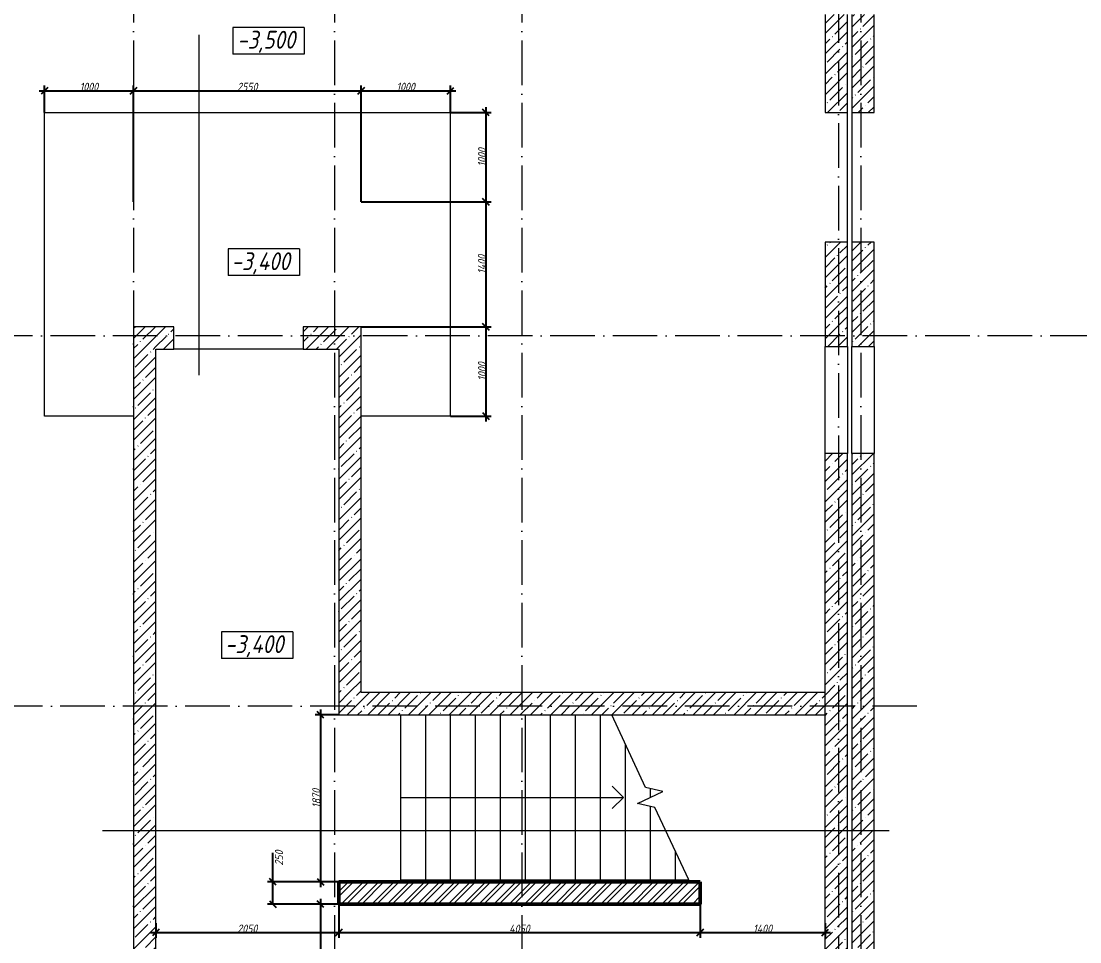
# Model space of a CAD drawing. Header units: millimetres. Extents: x -12989 to 629078, y -109036 to 555275.
# Drawn here: x 579079 to 590944, y 484416 to 494734 of the extents above; entities that cross this region are included whole.
import ezdxf

# ---------------------------------------------------------------- set-up
doc = ezdxf.new("R2010")
doc.units = ezdxf.units.MM
doc.linetypes.add('50_200_ШТРИХ_1Т_ш5_п1_п1_', pattern=[700, 500, -100, 0, -100])
for name, color, linetype, lineweight in [('A-____-____-DIMS', 7, 'Continuous', 9), ('A-DETL-GENF-OTLN-2', 7, 'Continuous', 5), ('A-FLOR-____-OTLN', 7, 'Continuous', 9), ('A-WALL-____-MCUT-1', 7, 'Continuous', 9), ('A-WALL-____-MCUT-2', 7, 'Continuous', 50), ('A-WALL-____-OTLN', 7, 'Continuous', 9), ('A-WALL-____-PATT-1', 7, 'Continuous', 9), ('G-____-____-DIMS', 7, 'Continuous', 9), ('S-GRID-____-OTLN-1', 7, '50_200_ШТРИХ_1Т_ш5_п1_п1_', 9), ('S-STRS-____-MBND', 7, 'Continuous', 9), ('S-STRS-____-OTLN-1', 7, 'Continuous', 9)]:
    doc.layers.add(name, color=color, linetype=linetype, lineweight=lineweight)
doc.layers.add('A-DETL-GENF-OTLN-3', color=9, linetype='Continuous', lineweight=9, true_color=0x808080)
doc.layers.add('A-WALL-____-PATT-2', color=7, linetype='Continuous', lineweight=9, true_color=0x787878)
doc.styles.add('ISOCPEUR_I_2', font='isocpeui.ttf', dxfattribs={"width": 0.85, "height": 2.3})
doc.styles.add('ISOCPEUR_I_7', font='isocpeui.ttf', dxfattribs={"width": 0.9, "height": 90})
doc.dimstyles.new('ISO-1_8_0_9К_СРЕДНИЙ_Кладочные', dxfattribs={"dimscale": 304.8, "dimtxt": 89.638306, "dimasz": 0.246063, "dimexe": 0.19685, "dimexo": 0, "dimgap": 0, "dimtad": 1, "dimdec": 3, "dimrnd": 0.001, "dimdsep": 46, "dimtxsty": 'ISOCPEUR_I_7', "dimblk1": 'OBLIQUE', "dimblk2": 'OBLIQUE', "dimsah": 1, "dimcen": 0.09, "dimdle": 0.19685, "dimazin": 0, "dimtfac": 1, "dimtdec": 4, "dimtix": 1, "dimtmove": 2, "dimatfit": 3, "dimfxl": 1, "dimtvp": 1, "dimtolj": 1, "dimtzin": 0, "dimarcsym": 2})
doc.dimstyles.new('ISO-1_8_0_9К_СРЕДНИЙ_Кладочные_1', dxfattribs={"dimscale": 304.8, "dimtxt": 89.638306, "dimasz": 0.246063, "dimexe": 0.19685, "dimexo": 0, "dimgap": 0, "dimtad": 1, "dimdec": 3, "dimrnd": 0.001, "dimdsep": 46, "dimtxsty": 'ISOCPEUR_I_7', "dimblk1": 'OBLIQUE', "dimblk2": 'OBLIQUE', "dimsah": 1, "dimcen": 0.09, "dimdle": 0.19685, "dimazin": 0, "dimtfac": 1, "dimtdec": 4, "dimtix": 1, "dimtmove": 0, "dimatfit": 3, "dimfxl": 1, "dimtvp": 1, "dimtolj": 1, "dimtzin": 0, "dimarcsym": 2})
pattern_1 = [(45, (513638.8, 428127.92), (-114.04925, 114.04925), []), (45, (513752.85, 428127.92), (-114.04925, 114.04925), [201.612, -40.322, 3.353, -36.97])]

# ---------------------------------------------------------------- blocks, each defined once
blk = doc.blocks.new('DET_L_Имитация разреза_ISO2-5 - Вправо-35541910-АР1_Кладочный план подвала в осях 1-64_Ю-ЯЯ')
at = {"layer": 'A-DETL-GENF-OTLN-3'}
blk.add_line((143, 0), (3957, 0), dxfattribs=at)
blk = doc.blocks.new('DET_L_Имитация разреза_ISO2-5 - Низ-28995336-АР1_Кладочный план подвала в осях 1-64_Ю-ЯЯ')
at = {"layer": 'A-DETL-GENF-OTLN-3'}
blk.add_line((143, 0), (8957, 0), dxfattribs=at)
blk = doc.blocks.new('Высотные отметки - 9_5х3_5_h_-17668430-АР1_Кладочный план подвала в осях 1-64_Ю-ЯЯ')
at = {"layer": 'G-____-____-DIMS'}
for p, q in [((-4, 3), (-4, 0)), ((4, 3), (-4, 3)), ((4, 3), (4, 0)), ((4, 0), (-4, 0))]:
    blk.add_line(p, q, dxfattribs=at)
blk = doc.blocks.new('_Oblique')
at = {"color": 0, "linetype": 'ByBlock', "lineweight": -2}
blk.add_line((-0.5, -0.5), (0.5, 0.5), dxfattribs=at)
blk = doc.blocks.new('*D6623')
at = {"layer": 'A-____-____-DIMS', "color": 0, "lineweight": -2, "transparency": 16777216}
for p, q in [((583889, 493709), (584348, 493709)), ((584288, 493769), (584288, 492649)), ((582889, 492709), (584348, 492709))]:
    blk.add_line(p, q, dxfattribs=at)
at = {"layer": 'Defpoints', "color": 0, "transparency": 16777216}
for p in [(583889, 493709), (582889, 492709), (584288, 492709)]:
    blk.add_point(p, dxfattribs=at)
at = {"layer": 'A-____-____-DIMS', "color": 0, "lineweight": -2, "transparency": 16777216, "xscale": 75, "yscale": 75, "zscale": 75}
for p, rotation in [((584288, 493709), 90), ((584288, 492709), 270)]:
    blk.add_blockref('_Oblique', p, dxfattribs=dict(at, rotation=rotation))
at = {"layer": 'A-____-____-DIMS', "color": 0, "transparency": 16777216, "insert": (584243, 493209), "char_height": 90, "width": 504.73, "attachment_point": 5, "rotation": 90, "style": 'ISOCPEUR_I_7'}
blk.add_mtext('\\A1;1000', dxfattribs=at)
blk = doc.blocks.new('*D6624')
at = {"layer": 'A-____-____-DIMS', "color": 0, "lineweight": -2, "transparency": 16777216}
for p, q in [((584288, 492769), (584288, 491249)), ((582889, 492709), (584348, 492709)), ((582889, 491309), (584348, 491309))]:
    blk.add_line(p, q, dxfattribs=at)
at = {"layer": 'Defpoints', "color": 0, "transparency": 16777216}
for p in [(582889, 492709), (582889, 491309), (584288, 491309)]:
    blk.add_point(p, dxfattribs=at)
at = {"layer": 'A-____-____-DIMS', "color": 0, "lineweight": -2, "transparency": 16777216, "xscale": 75, "yscale": 75, "zscale": 75}
for p, rotation in [((584288, 492709), 90), ((584288, 491309), 270)]:
    blk.add_blockref('_Oblique', p, dxfattribs=dict(at, rotation=rotation))
at = {"layer": 'A-____-____-DIMS', "color": 0, "transparency": 16777216, "insert": (584243, 492009), "char_height": 90, "width": 521.28, "attachment_point": 5, "rotation": 90, "style": 'ISOCPEUR_I_7'}
blk.add_mtext('\\A1;1400', dxfattribs=at)
blk = doc.blocks.new('*D6625')
at = {"layer": 'A-____-____-DIMS', "color": 0, "lineweight": -2, "transparency": 16777216}
for p, q in [((584288, 491369), (584288, 490249)), ((582889, 491309), (584348, 491309)), ((583889, 490309), (584348, 490309))]:
    blk.add_line(p, q, dxfattribs=at)
at = {"layer": 'Defpoints', "color": 0, "transparency": 16777216}
for p in [(582889, 491309), (583889, 490309), (584288, 490309)]:
    blk.add_point(p, dxfattribs=at)
at = {"layer": 'A-____-____-DIMS', "color": 0, "lineweight": -2, "transparency": 16777216, "xscale": 75, "yscale": 75, "zscale": 75}
for p, rotation in [((584288, 491309), 90), ((584288, 490309), 270)]:
    blk.add_blockref('_Oblique', p, dxfattribs=dict(at, rotation=rotation))
at = {"layer": 'A-____-____-DIMS', "color": 0, "transparency": 16777216, "insert": (584243, 490809), "char_height": 90, "width": 504.73, "attachment_point": 5, "rotation": 90, "style": 'ISOCPEUR_I_7'}
blk.add_mtext('\\A1;1000', dxfattribs=at)
blk = doc.blocks.new('*D6626')
at = {"layer": 'A-____-____-DIMS', "color": 0, "lineweight": -2, "transparency": 16777216}
for p, q in [((579279, 493954), (580399, 493954)), ((579339, 493709), (579339, 494014)), ((580339, 492709), (580339, 494014))]:
    blk.add_line(p, q, dxfattribs=at)
at = {"layer": 'Defpoints', "color": 0, "transparency": 16777216}
for p in [(580339, 493954), (579339, 493709), (580339, 492709)]:
    blk.add_point(p, dxfattribs=at)
at = {"layer": 'A-____-____-DIMS', "color": 0, "lineweight": -2, "transparency": 16777216, "xscale": 75, "yscale": 75, "zscale": 75, "rotation": 180}
blk.add_blockref('_Oblique', (579339, 493954), dxfattribs=at)
at = {"layer": 'A-____-____-DIMS', "color": 0, "lineweight": -2, "transparency": 16777216, "xscale": 75, "yscale": 75, "zscale": 75}
blk.add_blockref('_Oblique', (580339, 493954), dxfattribs=at)
at = {"layer": 'A-____-____-DIMS', "color": 0, "transparency": 16777216, "insert": (579839, 493999), "char_height": 90, "width": 504.73, "attachment_point": 5, "style": 'ISOCPEUR_I_7'}
blk.add_mtext('\\A1;1000', dxfattribs=at)
blk = doc.blocks.new('*D6627')
at = {"layer": 'A-____-____-DIMS', "color": 0, "lineweight": -2, "transparency": 16777216}
for p, q in [((580279, 493954), (582949, 493954)), ((580339, 492709), (580339, 494014)), ((582889, 492709), (582889, 494014))]:
    blk.add_line(p, q, dxfattribs=at)
at = {"layer": 'Defpoints', "color": 0, "transparency": 16777216}
for p in [(582889, 493954), (580339, 492709), (582889, 492709)]:
    blk.add_point(p, dxfattribs=at)
at = {"layer": 'A-____-____-DIMS', "color": 0, "lineweight": -2, "transparency": 16777216, "xscale": 75, "yscale": 75, "zscale": 75, "rotation": 180}
blk.add_blockref('_Oblique', (580339, 493954), dxfattribs=at)
at = {"layer": 'A-____-____-DIMS', "color": 0, "lineweight": -2, "transparency": 16777216, "xscale": 75, "yscale": 75, "zscale": 75}
blk.add_blockref('_Oblique', (582889, 493954), dxfattribs=at)
at = {"layer": 'A-____-____-DIMS', "color": 0, "transparency": 16777216, "insert": (581614, 493999), "char_height": 90, "width": 546.1, "attachment_point": 5, "style": 'ISOCPEUR_I_7'}
blk.add_mtext('\\A1;2550', dxfattribs=at)
blk = doc.blocks.new('*D6628')
at = {"layer": 'A-____-____-DIMS', "color": 0, "lineweight": -2, "transparency": 16777216}
for p, q in [((582829, 493954), (583949, 493954)), ((582889, 492709), (582889, 494014)), ((583889, 493709), (583889, 494014))]:
    blk.add_line(p, q, dxfattribs=at)
at = {"layer": 'Defpoints', "color": 0, "transparency": 16777216}
for p in [(583889, 493954), (583889, 493709), (582889, 492709)]:
    blk.add_point(p, dxfattribs=at)
at = {"layer": 'A-____-____-DIMS', "color": 0, "lineweight": -2, "transparency": 16777216, "xscale": 75, "yscale": 75, "zscale": 75, "rotation": 180}
blk.add_blockref('_Oblique', (582889, 493954), dxfattribs=at)
at = {"layer": 'A-____-____-DIMS', "color": 0, "lineweight": -2, "transparency": 16777216, "xscale": 75, "yscale": 75, "zscale": 75}
blk.add_blockref('_Oblique', (583889, 493954), dxfattribs=at)
at = {"layer": 'A-____-____-DIMS', "color": 0, "transparency": 16777216, "insert": (583389, 493999), "char_height": 90, "width": 504.73, "attachment_point": 5, "style": 'ISOCPEUR_I_7'}
blk.add_mtext('\\A1;1000', dxfattribs=at)
blk = doc.blocks.new('*D6687')
at = {"layer": 'A-____-____-DIMS', "color": 0, "lineweight": -2, "transparency": 16777216}
for p, q in [((582639, 484839), (582639, 484459)), ((580589, 484625), (580589, 484459)), ((580529, 484519), (582699, 484519))]:
    blk.add_line(p, q, dxfattribs=at)
at = {"layer": 'Defpoints', "color": 0, "transparency": 16777216}
for p in [(582639, 484839), (580589, 484625), (582639, 484519)]:
    blk.add_point(p, dxfattribs=at)
at = {"layer": 'A-____-____-DIMS', "color": 0, "lineweight": -2, "transparency": 16777216, "xscale": 75, "yscale": 75, "zscale": 75, "rotation": 180}
blk.add_blockref('_Oblique', (580589, 484519), dxfattribs=at)
at = {"layer": 'A-____-____-DIMS', "color": 0, "lineweight": -2, "transparency": 16777216, "xscale": 75, "yscale": 75, "zscale": 75}
blk.add_blockref('_Oblique', (582639, 484519), dxfattribs=at)
at = {"layer": 'A-____-____-DIMS', "color": 0, "transparency": 16777216, "insert": (581614, 484564), "char_height": 90, "width": 546.1, "attachment_point": 5, "style": 'ISOCPEUR_I_7'}
blk.add_mtext('\\A1;2050', dxfattribs=at)
blk = doc.blocks.new('*D6688')
at = {"layer": 'A-____-____-DIMS', "color": 0, "lineweight": -2, "transparency": 16777216}
for p, q in [((582639, 484839), (582639, 484459)), ((586689, 484839), (586689, 484459)), ((582579, 484519), (586749, 484519))]:
    blk.add_line(p, q, dxfattribs=at)
at = {"layer": 'Defpoints', "color": 0, "transparency": 16777216}
for p in [(582639, 484839), (586689, 484839), (586689, 484519)]:
    blk.add_point(p, dxfattribs=at)
at = {"layer": 'A-____-____-DIMS', "color": 0, "lineweight": -2, "transparency": 16777216, "xscale": 75, "yscale": 75, "zscale": 75, "rotation": 180}
blk.add_blockref('_Oblique', (582639, 484519), dxfattribs=at)
at = {"layer": 'A-____-____-DIMS', "color": 0, "lineweight": -2, "transparency": 16777216, "xscale": 75, "yscale": 75, "zscale": 75}
blk.add_blockref('_Oblique', (586689, 484519), dxfattribs=at)
at = {"layer": 'A-____-____-DIMS', "color": 0, "transparency": 16777216, "insert": (584664, 484564), "char_height": 90, "width": 562.65, "attachment_point": 5, "style": 'ISOCPEUR_I_7'}
blk.add_mtext('\\A1;4050', dxfattribs=at)
blk = doc.blocks.new('*D6689')
at = {"layer": 'A-____-____-DIMS', "color": 0, "lineweight": -2, "transparency": 16777216}
for p, q in [((586689, 484839), (586689, 484459)), ((588089, 484625), (588089, 484459)), ((586629, 484519), (588149, 484519))]:
    blk.add_line(p, q, dxfattribs=at)
at = {"layer": 'Defpoints', "color": 0, "transparency": 16777216}
for p in [(586689, 484839), (588089, 484625), (588089, 484519)]:
    blk.add_point(p, dxfattribs=at)
at = {"layer": 'A-____-____-DIMS', "color": 0, "lineweight": -2, "transparency": 16777216, "xscale": 75, "yscale": 75, "zscale": 75, "rotation": 180}
blk.add_blockref('_Oblique', (586689, 484519), dxfattribs=at)
at = {"layer": 'A-____-____-DIMS', "color": 0, "lineweight": -2, "transparency": 16777216, "xscale": 75, "yscale": 75, "zscale": 75}
blk.add_blockref('_Oblique', (588089, 484519), dxfattribs=at)
at = {"layer": 'A-____-____-DIMS', "color": 0, "transparency": 16777216, "insert": (587389, 484564), "char_height": 90, "width": 521.28, "attachment_point": 5, "style": 'ISOCPEUR_I_7'}
blk.add_mtext('\\A1;1400', dxfattribs=at)
blk = doc.blocks.new('*D6690')
at = {"layer": 'A-____-____-DIMS', "color": 0, "lineweight": -2, "transparency": 16777216}
for p, q in [((582639, 486959), (582373, 486959)), ((582433, 487019), (582433, 485029)), ((582639, 485089), (582373, 485089))]:
    blk.add_line(p, q, dxfattribs=at)
at = {"layer": 'Defpoints', "color": 0, "transparency": 16777216}
for p in [(582639, 486959), (582433, 485089), (582639, 485089)]:
    blk.add_point(p, dxfattribs=at)
at = {"layer": 'A-____-____-DIMS', "color": 0, "lineweight": -2, "transparency": 16777216, "xscale": 75, "yscale": 75, "zscale": 75}
for p, rotation in [((582433, 486959), 90), ((582433, 485089), 270)]:
    blk.add_blockref('_Oblique', p, dxfattribs=dict(at, rotation=rotation))
at = {"layer": 'A-____-____-DIMS', "color": 0, "transparency": 16777216, "insert": (582387, 486024), "char_height": 90, "width": 504.73, "attachment_point": 5, "rotation": 90, "style": 'ISOCPEUR_I_7'}
blk.add_mtext('\\A1;1870', dxfattribs=at)
blk = doc.blocks.new('*D6691')
at = {"layer": 'A-____-____-DIMS', "color": 0, "lineweight": -2, "transparency": 16777216}
for p, q in [((581898, 485089), (581898, 485415)), ((581898, 484839), (581898, 485149)), ((582639, 485089), (581838, 485089)), ((582639, 484839), (581838, 484839))]:
    blk.add_line(p, q, dxfattribs=at)
at = {"layer": 'Defpoints', "color": 0, "transparency": 16777216}
for p in [(582639, 485089), (581898, 484839), (582639, 484839)]:
    blk.add_point(p, dxfattribs=at)
at = {"layer": 'A-____-____-DIMS', "color": 0, "lineweight": -2, "transparency": 16777216, "xscale": 75, "yscale": 75, "zscale": 75}
for p, rotation in [((581898, 485089), 90), ((581898, 484839), 270)]:
    blk.add_blockref('_Oblique', p, dxfattribs=dict(at, rotation=rotation))
at = {"layer": 'A-____-____-DIMS', "color": 0, "transparency": 16777216, "insert": (581924, 485271), "char_height": 90, "width": 409.58, "attachment_point": 1, "rotation": 90, "line_spacing_factor": 1.149209, "style": 'ISOCPEUR_I_7'}
blk.add_mtext('\\A1;250', dxfattribs=at)
blk = doc.blocks.new('*D6692')
at = {"layer": 'A-____-____-DIMS', "color": 0, "lineweight": -2, "transparency": 16777216}
for p, q in [((582639, 484839), (582373, 484839)), ((582433, 484899), (582433, 483499)), ((582539, 483559), (582373, 483559))]:
    blk.add_line(p, q, dxfattribs=at)
at = {"layer": 'Defpoints', "color": 0, "transparency": 16777216}
for p in [(582639, 484839), (582433, 483559), (582539, 483559)]:
    blk.add_point(p, dxfattribs=at)
at = {"layer": 'A-____-____-DIMS', "color": 0, "lineweight": -2, "transparency": 16777216, "xscale": 75, "yscale": 75, "zscale": 75}
for p, rotation in [((582433, 484839), 90), ((582433, 483559), 270)]:
    blk.add_blockref('_Oblique', p, dxfattribs=dict(at, rotation=rotation))
at = {"layer": 'A-____-____-DIMS', "color": 0, "transparency": 16777216, "insert": (582388, 484199), "char_height": 90, "width": 504.73, "attachment_point": 5, "rotation": 90, "style": 'ISOCPEUR_I_7'}
blk.add_mtext('\\A1;1280', dxfattribs=at)

msp = doc.modelspace()

# ---------------------------------------------------------------- hatches: boundary and pattern name
at = {"layer": 'A-WALL-____-PATT-1'}
h = msp.add_hatch(dxfattribs=at)
h.set_pattern_fill('FP_1', color=256, style=0, pattern_type=2)
h.set_pattern_definition(pattern_1)
h.paths.add_polyline_path([(588338.8036, 483308.9591), (588338.8036, 489888.9591), (588088.8036, 489888.9591), (588088.8036, 483308.9591)], flags=0)
h.paths.add_polyline_path([(588088.8036, 491088.9591), (588338.8036, 491088.9591), (588338.8036, 492258.9591), (588088.8036, 492258.9591), (588088.8036, 492233.9591)], flags=0)
h.paths.add_polyline_path([(588338.8036, 493708.9591), (588338.8036, 494808.9591), (588088.8036, 494808.9591), (588088.8036, 493708.9591)], flags=0)
h = msp.add_hatch(dxfattribs=at)
h.set_pattern_fill('FP_1', color=256, style=0, pattern_type=2)
h.set_pattern_definition(pattern_1)
h.paths.add_polyline_path([(588638.8036, 483258.9591), (588638.8036, 489888.9591), (588388.8036, 489888.9591), (588388.8036, 483258.9591)], flags=0)
h.paths.add_polyline_path([(588388.8036, 491088.9591), (588638.8036, 491088.9591), (588638.8036, 492258.9591), (588388.8036, 492258.9591), (588388.8036, 492233.9591)], flags=0)
h.paths.add_polyline_path([(588638.8036, 493708.9591), (588638.8036, 494808.9591), (588388.8036, 494808.9591), (588388.8036, 493708.9591)], flags=0)
h = msp.add_hatch(dxfattribs=at)
h.set_pattern_fill('FP_1', color=256, style=0, pattern_type=2)
h.set_pattern_definition(pattern_1)
h.paths.add_polyline_path([(580338.8036, 483808.9591), (580588.8036, 483808.9591), (580588.8036, 491308.9591), (580338.8036, 491308.9591), (580338.8036, 488581.1226)], flags=0)
h = msp.add_hatch(dxfattribs=at)
h.set_pattern_fill('FP_1', color=256, style=0, pattern_type=2)
h.set_pattern_definition(pattern_1)
h.paths.add_polyline_path([(582238.8036, 491058.9591), (582638.8036, 491058.9591), (582638.8036, 491308.9591), (582238.8036, 491308.9591)], flags=0)
h.paths.add_polyline_path([(580788.8036, 491058.9591), (580788.8036, 491308.9591), (580588.8036, 491308.9591), (580588.8036, 491058.9591)], flags=0)
h = msp.add_hatch(dxfattribs=at)
h.set_pattern_fill('FP_1', color=256, style=0, pattern_type=2)
h.set_pattern_definition(pattern_1)
h.paths.add_polyline_path([(582638.8036, 487208.9591), (582888.8036, 487208.9591), (582888.8036, 491308.9591), (582638.8036, 491308.9591), (582638.8036, 488581.1226)], flags=0)
h = msp.add_hatch(dxfattribs=at)
h.set_pattern_fill('FP_1', color=256, style=0, pattern_type=2)
h.set_pattern_definition(pattern_1)
h.paths.add_polyline_path([(588088.8036, 486958.9591), (588088.8036, 487208.9591), (582638.8036, 487208.9591), (582638.8036, 486958.9591), (587858.3242, 486958.9591)], flags=0)
at = {"layer": 'A-WALL-____-PATT-2'}
h = msp.add_hatch(dxfattribs=at)
h.set_pattern_fill('FP_53', color=256, style=0, pattern_type=2)
h.set_pattern_definition([(45, (513638.8, 428127.92), (-85.53659, 85.53659), []), (45, (513695.83, 428127.92), (-85.53659, 85.53659), [])])
h.paths.add_polyline_path([(582638.8036, 484838.9591), (586688.8036, 484838.9591), (586688.8036, 485088.9591), (582638.8036, 485088.9591)], flags=0)

# ---------------------------------------------------------------- linework, layer by layer
at = {"layer": 'A-FLOR-____-OTLN'}
for p, q in [((579338.8036, 493708.9591), (583888.8036, 493708.9591)), ((579338.8036, 490308.9591), (579338.8036, 493708.9591)), ((583888.8036, 493708.9591), (583888.8036, 490308.9591)), ((588338.8036, 492258.9591), (588338.8036, 493708.9591)), ((588388.8036, 493708.9591), (588388.8036, 492258.9591)), ((582238.8036, 491058.9591), (580788.8036, 491058.9591)), ((582238.8036, 491058.9591), (580788.8036, 491058.9591)), ((580338.8036, 490308.9591), (579338.8036, 490308.9591)), ((583888.8036, 490308.9591), (582888.8036, 490308.9591))]:
    msp.add_line(p, q, dxfattribs=at)
at = {"layer": 'A-WALL-____-MCUT-1'}
for p, q in [((588088.8036, 494808.9591), (588088.8036, 493708.9591)), ((588338.8036, 493708.9591), (588338.8036, 494808.9591)), ((588388.8036, 494808.9591), (588388.8036, 493708.9591)), ((588638.8036, 493708.9591), (588638.8036, 494808.9591)), ((588088.8036, 493708.9591), (588338.8036, 493708.9591)), ((588388.8036, 493708.9591), (588638.8036, 493708.9591)), ((588088.8036, 492258.9591), (588088.8036, 491088.9591)), ((588338.8036, 492258.9591), (588088.8036, 492258.9591)), ((588338.8036, 491088.9591), (588338.8036, 492258.9591)), ((588638.8036, 492258.9591), (588388.8036, 492258.9591)), ((588388.8036, 492258.9591), (588388.8036, 491088.9591)), ((588638.8036, 491088.9591), (588638.8036, 492258.9591)), ((580788.8036, 491308.9591), (580338.8036, 491308.9591)), ((580338.8036, 491308.9591), (580338.8036, 483808.9591)), ((580788.8036, 491058.9591), (580788.8036, 491308.9591)), ((582888.8036, 491308.9591), (582238.8036, 491308.9591)), ((582238.8036, 491308.9591), (582238.8036, 491058.9591)), ((582888.8036, 487208.9591), (582888.8036, 491308.9591)), ((588088.8036, 491088.9591), (588338.8036, 491088.9591)), ((588388.8036, 491088.9591), (588638.8036, 491088.9591)), ((580588.8036, 483808.9591), (580588.8036, 491058.9591)), ((580588.8036, 491058.9591), (580788.8036, 491058.9591)), ((582238.8036, 491058.9591), (582638.8036, 491058.9591)), ((582638.8036, 491058.9591), (582638.8036, 486958.9591)), ((588338.8036, 489888.9591), (588088.8036, 489888.9591)), ((588088.8036, 483308.9591), (588088.8036, 489888.9591)), ((588338.8036, 483308.9591), (588338.8036, 489888.9591)), ((588638.8036, 489888.9591), (588388.8036, 489888.9591)), ((588388.8036, 489888.9591), (588388.8036, 483258.9591)), ((588638.8036, 483258.9591), (588638.8036, 489888.9591)), ((588088.8036, 487208.9591), (582888.8036, 487208.9591)), ((588088.8036, 486958.9591), (588088.8036, 487208.9591)), ((582638.8036, 486958.9591), (588088.8036, 486958.9591))]:
    msp.add_line(p, q, dxfattribs=at)
at = {"layer": 'A-WALL-____-MCUT-2'}
for p, q in [((586688.8036, 485088.9591), (582638.8036, 485088.9591)), ((582638.8036, 485088.9591), (582638.8036, 484838.9591)), ((586688.8036, 484838.9591), (586688.8036, 485088.9591)), ((582638.8036, 484838.9591), (586688.8036, 484838.9591))]:
    msp.add_line(p, q, dxfattribs=at)
at = {"layer": 'A-WALL-____-OTLN'}
for p, q in [((588088.8036, 489888.9591), (588088.8036, 491088.9591)), ((588338.8036, 491088.9591), (588338.8036, 489888.9591)), ((588388.8036, 489888.9591), (588388.8036, 491088.9591)), ((588638.8036, 491088.9591), (588638.8036, 489888.9591))]:
    msp.add_line(p, q, dxfattribs=at)
at = {"layer": 'S-GRID-____-OTLN-1'}
for p, q in [((580338.8036, 519020.7686), (580338.8036, 481019.505)), ((582588.8036, 519020.7686), (582588.8036, 468222.3269)), ((584688.8036, 519020.7686), (584688.8036, 468222.3269)), ((588488.8036, 519020.7686), (588488.8036, 468222.3269)), ((588238.8036, 518792.9277), (588238.8036, 468541.1622)), ((617713.2102, 491208.9591), (508970.0334, 491208.9591)), ((589118.844, 487058.9591), (508970.0334, 487058.9591))]:
    msp.add_line(p, q, dxfattribs=at)
at = {"layer": 'S-STRS-____-MBND'}
for p, q in [((586075.9763, 486147.2476), (585697.469, 486958.9591)), ((585987.193, 485967.925), (586270.4141, 486099.9932)), ((586270.4141, 486099.9932), (586075.9763, 486147.2476)), ((586181.6308, 485920.6707), (585987.193, 485967.925)), ((586560.1381, 485108.9591), (586181.6308, 485920.6707))]:
    msp.add_line(p, q, dxfattribs=at)
at = {"layer": 'S-STRS-____-OTLN-1'}
for p, q in [((583328.8036, 486958.9591), (583328.8036, 485108.9591)), ((583328.8036, 486958.9591), (583328.8036, 485108.9591)), ((583608.8036, 486958.9591), (583608.8036, 485108.9591)), ((583608.8036, 486958.9591), (583608.8036, 485108.9591)), ((583888.8036, 486958.9591), (583888.8036, 485108.9591)), ((583888.8036, 486958.9591), (583888.8036, 485108.9591)), ((584168.8036, 486958.9591), (584168.8036, 485108.9591)), ((584168.8036, 486958.9591), (584168.8036, 485108.9591)), ((584448.8036, 486958.9591), (584448.8036, 485108.9591)), ((584448.8036, 486958.9591), (584448.8036, 485108.9591)), ((584728.8036, 486958.9591), (584728.8036, 485108.9591)), ((584728.8036, 486958.9591), (584728.8036, 485108.9591)), ((585008.8036, 486958.9591), (585008.8036, 485108.9591)), ((585008.8036, 486958.9591), (585008.8036, 485108.9591)), ((585288.8036, 486958.9591), (585288.8036, 485108.9591)), ((585288.8036, 486958.9591), (585288.8036, 485108.9591)), ((585568.8036, 486958.9591), (585568.8036, 485108.9591)), ((585568.8036, 486958.9591), (585568.8036, 485108.9591)), ((585848.8036, 486634.4211), (585848.8036, 485108.9591)), ((585848.8036, 486634.4211), (585848.8036, 485108.9591)), ((585828.8036, 486033.9591), (585703.8036, 486158.9591)), ((586128.8036, 486134.409), (586128.8036, 486033.9591)), ((586128.8036, 486134.409), (586128.8036, 486033.9591)), ((583328.8036, 486033.9591), (583608.8036, 486033.9591)), ((583608.8036, 486033.9591), (583888.8036, 486033.9591)), ((583888.8036, 486033.9591), (584168.8036, 486033.9591)), ((584168.8036, 486033.9591), (584448.8036, 486033.9591)), ((584448.8036, 486033.9591), (584728.8036, 486033.9591)), ((584728.8036, 486033.9591), (585008.8036, 486033.9591)), ((585008.8036, 486033.9591), (585288.8036, 486033.9591)), ((585288.8036, 486033.9591), (585568.8036, 486033.9591)), ((585568.8036, 486033.9591), (585828.8036, 486033.9591)), ((585828.8036, 486033.9591), (585703.8036, 485908.9591)), ((586128.8036, 485933.5093), (586128.8036, 485108.9591)), ((586128.8036, 485933.5093), (586128.8036, 485108.9591)), ((586408.8036, 485433.4972), (586408.8036, 485108.9591)), ((586408.8036, 485433.4972), (586408.8036, 485108.9591)), ((583328.8036, 485108.9591), (583608.8036, 485108.9591)), ((583608.8036, 485108.9591), (583888.8036, 485108.9591)), ((583888.8036, 485108.9591), (584168.8036, 485108.9591)), ((584168.8036, 485108.9591), (584448.8036, 485108.9591)), ((584448.8036, 485108.9591), (584728.8036, 485108.9591)), ((584728.8036, 485108.9591), (585008.8036, 485108.9591)), ((585008.8036, 485108.9591), (585288.8036, 485108.9591)), ((585288.8036, 485108.9591), (585568.8036, 485108.9591)), ((585568.8036, 485108.9591), (585848.8036, 485108.9591)), ((585848.8036, 485108.9591), (586128.8036, 485108.9591)), ((586128.8036, 485108.9591), (586408.8036, 485108.9591)), ((586408.8036, 485108.9591), (586560.1381, 485108.9591))]:
    msp.add_line(p, q, dxfattribs=at)

# ---------------------------------------------------------------- block references
at = {"layer": 'A-DETL-GENF-OTLN-2'}
for name, p, rotation in [('DET_L_Имитация разреза_ISO2-5 - Вправо-35541910-АР1_Кладочный план подвала в осях 1-64_Ю-ЯЯ', (581074.2309, 490622.1514), 89.99999999999994), ('DET_L_Имитация разреза_ISO2-5 - Низ-28995336-АР1_Кладочный план подвала в осях 1-64_Ю-ЯЯ', (588949.0448, 485658.9591), 180)]:
    msp.add_blockref(name, p, dxfattribs=dict(at, rotation=rotation))
at = {"layer": 'G-____-____-DIMS', "xscale": 99.99999999999993, "yscale": 99.99999999999993, "zscale": 99.99999999999993}
for p in [(581851.8924, 494364.6946), (581797.2142, 491882.1023), (581725.2563, 487590.9149)]:
    msp.add_blockref('Высотные отметки - 9_5х3_5_h_-17668430-АР1_Кладочный план подвала в осях 1-64_Ю-ЯЯ', p, dxfattribs=at)

# ---------------------------------------------------------------- texts
at = {"layer": 'G-____-____-DIMS', "char_height": 200, "attachment_point": 1, "line_spacing_factor": 1.149209, "style": 'ISOCPEUR_I_2'}
for s, insert, width in [('-3,500', (581501.3186, 494625.9857), 841.377075), ('-3,400', (581436.681, 492143.3935), 865.279833), ('-3,400', (581364.723, 487852.206), 865.279833)]:
    msp.add_mtext(s, dxfattribs=dict(at, insert=insert, width=width))

# ---------------------------------------------------------------- dimensions: what is measured, and where the dimension line sits
at = {"layer": 'A-____-____-DIMS'}
for base, p1, p2, override, picture, middle in [((580338.8036, 493953.5368), (579338.8036, 493708.9591), (580338.8036, 492708.9591), {"dimtxt": 400, "dimpost": '<>', "dimfxl": 1414.213562}, '*D6626', (579838.8036, 493998.5368)), ((582888.8036, 493953.5368), (580338.8036, 492708.9591), (582888.8036, 492708.9591), {"dimtxt": 400, "dimpost": '<>', "dimfxl": 2550}, '*D6627', (581613.8036, 493998.5368)), ((583888.8036, 493953.5368), (582888.8036, 492708.9591), (583888.8036, 493708.9591), {"dimtxt": 400, "dimpost": '<>', "dimfxl": 1414.213562}, '*D6628', (583388.8036, 493998.5368)), ((582638.8036, 484518.7239), (580588.8036, 484624.7899), (582638.8036, 484838.9591), {"dimtxt": 400, "dimpost": '<>', "dimfxl": 2061.157064}, '*D6687', (581613.8036, 484563.7239)), ((586688.8036, 484518.7239), (582638.8036, 484838.9591), (586688.8036, 484838.9591), {"dimtxt": 400, "dimpost": '<>', "dimfxl": 4050}, '*D6688', (584663.8036, 484563.7239)), ((588088.8036, 484518.7239), (586688.8036, 484838.9591), (588088.8036, 484624.7899), {"dimtxt": 400, "dimpost": '<>', "dimfxl": 1416.286851}, '*D6689', (587388.8036, 484563.7239))]:
    dim = msp.add_linear_dim(base=base, p1=p1, p2=p2, dimstyle='ISO-1_8_0_9К_СРЕДНИЙ_Кладочные', override=override, dxfattribs=at)
    dim.commit()
    dim.dimension.update_dxf_attribs({"geometry": picture, "text_midpoint": middle})
for base, p1, p2, override, picture, middle in [((584287.7495, 492708.9591), (583888.8036, 493708.9591), (582888.8036, 492708.9591), {"dimtxt": 400, "dimpost": '<>', "dimfxl": 1414.213562}, '*D6623', (584242.7495, 493208.9591)), ((584287.7495, 491308.9591), (582888.8036, 492708.9591), (582888.8036, 491308.9591), {"dimtxt": 400, "dimpost": '<>', "dimfxl": 1400}, '*D6624', (584242.7495, 492008.9591)), ((584287.7495, 490308.9591), (582888.8036, 491308.9591), (583888.8036, 490308.9591), {"dimtxt": 400, "dimpost": '<>', "dimfxl": 1414.213562}, '*D6625', (584242.7495, 490808.9591)), ((582432.7638, 485088.9591), (582638.8036, 486958.9591), (582638.8036, 485088.9591), {"dimtxt": 400, "dimpost": '<>', "dimfxl": 1870}, '*D6690', (582387.1842, 486023.9591)), ((582432.7638, 483558.9591), (582638.8036, 484838.9591), (582538.8298, 483558.9591), {"dimtxt": 400, "dimpost": '<>', "dimfxl": 1283.898263}, '*D6692', (582387.7638, 484198.9591))]:
    dim = msp.add_linear_dim(base=base, p1=p1, p2=p2, angle=90, dimstyle='ISO-1_8_0_9К_СРЕДНИЙ_Кладочные', override=override, dxfattribs=at)
    dim.commit()
    dim.dimension.update_dxf_attribs({"geometry": picture, "text_midpoint": middle})
dim = msp.add_linear_dim(base=(581897.9677, 484838.9591), p1=(582638.8036, 485088.9591), p2=(582638.8036, 484838.9591), angle=90, dimstyle='ISO-1_8_0_9К_СРЕДНИЙ_Кладочные_1', override={"dimtxt": 400, "dimpost": '<>', "dimfxl": 250}, dxfattribs=at)
dim.commit()
dim.dimension.update_dxf_attribs({"geometry": '*D6691', "text_midpoint": (581983.9995, 485415.4468), "dimtype": 160, "text_rotation": 90})

doc.saveas('drawing.dxf')
